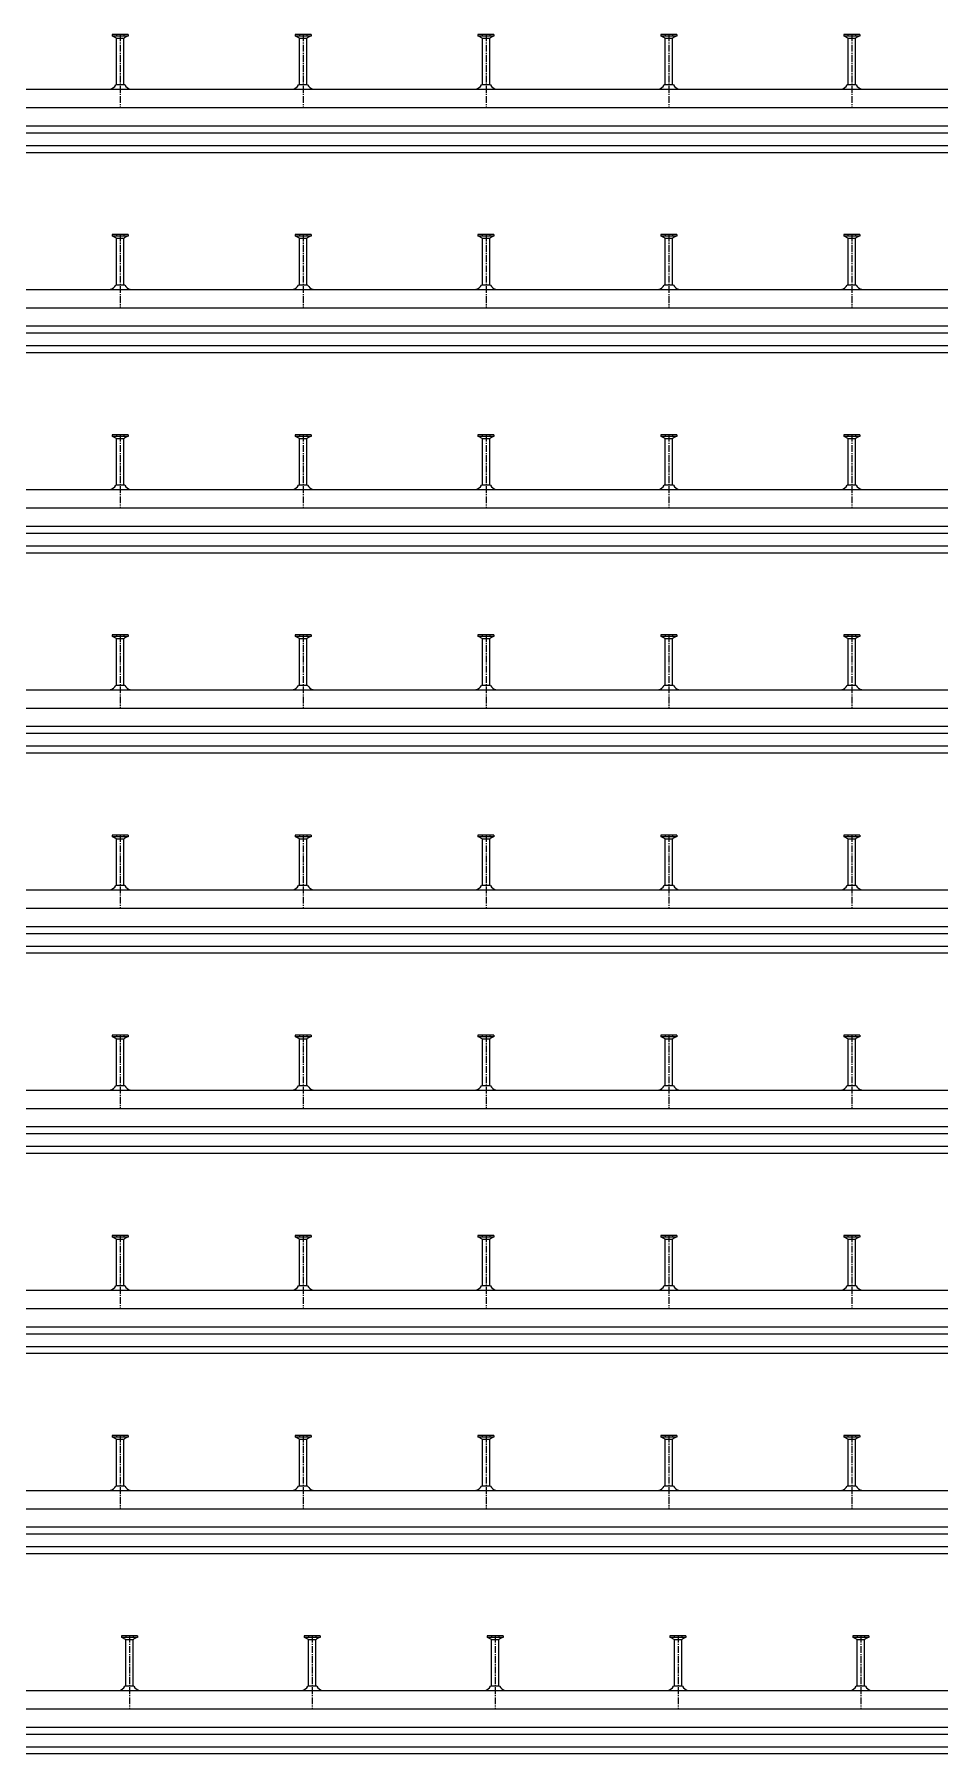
# Model space of a CAD drawing. Header units: millimetres. Extents: x -218 to 5901, y -4888 to 2743.
# Drawn here: x 1762 to 2752, y -4888 to -3007 of the extents above; entities that cross this region are included whole.
import ezdxf

# ---------------------------------------------------------------- set-up
doc = ezdxf.new("R2010")
doc.units = ezdxf.units.MM
doc.header["$LTSCALE"] = 10
doc.linetypes.add('MITTE2', pattern=[1.125, 0.75, -0.125, 0.125, -0.125])
doc.layers.add('HALFEN', color=2, linetype='CONTINUOUS')

msp = doc.modelspace()

# ---------------------------------------------------------------- linework, layer by layer
at = {"layer": 'HALFEN'}
for p, q in [((1847.5, -3006.8), (1847.5, -3008.7)), ((1865, -3006.8), (1847.5, -3006.8)), ((1865, -3008.7), (1847.5, -3008.7)), ((1848.3, -3008.7), (1851.8, -3010.5)), ((1852.2, -3006.8), (1852.2, -3008.4)), ((1860.3, -3006.8), (1860.3, -3008.4)), ((1864.3, -3008.7), (1860.7, -3010.5)), ((1865, -3006.8), (1865, -3008.7)), ((2065, -3006.8), (2047.5, -3006.8)), ((2047.5, -3006.8), (2047.5, -3008.7)), ((2065, -3008.7), (2047.5, -3008.7)), ((2048.3, -3008.7), (2051.8, -3010.5)), ((2052.2, -3006.8), (2052.2, -3008.4)), ((2060.3, -3006.8), (2060.3, -3008.4)), ((2064.3, -3008.7), (2060.7, -3010.5)), ((2065, -3006.8), (2065, -3008.7)), ((2265, -3006.8), (2247.5, -3006.8)), ((2247.5, -3006.8), (2247.5, -3008.7)), ((2265, -3008.7), (2247.5, -3008.7)), ((2248.3, -3008.7), (2251.8, -3010.5)), ((2252.2, -3006.8), (2252.2, -3008.4)), ((2260.3, -3006.8), (2260.3, -3008.4)), ((2264.3, -3008.7), (2260.7, -3010.5)), ((2265, -3006.8), (2265, -3008.7)), ((2447.5, -3006.8), (2447.5, -3008.7)), ((2465, -3006.8), (2447.5, -3006.8)), ((2465, -3008.7), (2447.5, -3008.7)), ((2448.3, -3008.7), (2451.8, -3010.5)), ((2452.2, -3006.8), (2452.2, -3008.4)), ((2460.3, -3006.8), (2460.3, -3008.4)), ((2464.3, -3008.7), (2460.7, -3010.5)), ((2465, -3006.8), (2465, -3008.7)), ((2665, -3006.8), (2647.5, -3006.8)), ((2647.5, -3006.8), (2647.5, -3008.7)), ((2665, -3008.7), (2647.5, -3008.7)), ((2648.3, -3008.7), (2651.8, -3010.5)), ((2652.2, -3006.8), (2652.2, -3008.4)), ((2660.3, -3006.8), (2660.3, -3008.4)), ((2664.3, -3008.7), (2660.7, -3010.5)), ((2665, -3006.8), (2665, -3008.7)), ((1852.3, -3062.1), (1852.3, -3011.2)), ((1852.8, -3010.8), (1859.7, -3010.8)), ((1860.3, -3062.1), (1860.3, -3011.2)), ((2052.3, -3062.1), (2052.3, -3011.2)), ((2052.8, -3010.8), (2059.7, -3010.8)), ((2060.3, -3062.1), (2060.3, -3011.2)), ((2252.3, -3062.1), (2252.3, -3011.2)), ((2252.8, -3010.8), (2259.7, -3010.8)), ((2260.3, -3062.1), (2260.3, -3011.2)), ((2452.3, -3062.1), (2452.3, -3011.2)), ((2452.8, -3010.8), (2459.7, -3010.8)), ((2460.3, -3062.1), (2460.3, -3011.2)), ((2652.3, -3062.1), (2652.3, -3011.2)), ((2652.8, -3010.8), (2659.7, -3010.8)), ((2660.3, -3062.1), (2660.3, -3011.2)), ((1861.2, -3062.1), (1851.3, -3062.1)), ((2061.2, -3062.1), (2051.3, -3062.1)), ((2261.2, -3062.1), (2251.3, -3062.1)), ((2461.2, -3062.1), (2451.3, -3062.1)), ((2661.2, -3062.1), (2651.3, -3062.1)), ((-168.7, -3066.8), (4281.3, -3066.8)), ((-168.7, -3086.8), (4281.3, -3086.8)), ((-168.7, -3106.8), (4281.3, -3106.8)), ((-168.7, -3114.3), (4281.3, -3114.3)), ((-168.7, -3128.3), (4281.3, -3128.3)), ((-168.7, -3135.8), (4281.3, -3135.8)), ((1847.5, -3225.8), (1847.5, -3227.7)), ((1865, -3225.8), (1847.5, -3225.8)), ((1865, -3227.7), (1847.5, -3227.7)), ((1848.3, -3227.7), (1851.8, -3229.5)), ((1852.2, -3225.8), (1852.2, -3227.4)), ((1852.3, -3281.1), (1852.3, -3230.2)), ((1852.8, -3229.8), (1859.7, -3229.8)), ((1860.3, -3225.8), (1860.3, -3227.4)), ((1860.3, -3281.1), (1860.3, -3230.2)), ((1864.3, -3227.7), (1860.7, -3229.5)), ((1865, -3225.8), (1865, -3227.7)), ((2065, -3225.8), (2047.5, -3225.8)), ((2047.5, -3225.8), (2047.5, -3227.7)), ((2065, -3227.7), (2047.5, -3227.7)), ((2048.3, -3227.7), (2051.8, -3229.5)), ((2052.2, -3225.8), (2052.2, -3227.4)), ((2052.3, -3281.1), (2052.3, -3230.2)), ((2052.8, -3229.8), (2059.7, -3229.8)), ((2060.3, -3225.8), (2060.3, -3227.4)), ((2060.3, -3281.1), (2060.3, -3230.2)), ((2064.3, -3227.7), (2060.7, -3229.5)), ((2065, -3225.8), (2065, -3227.7)), ((2265, -3225.8), (2247.5, -3225.8)), ((2247.5, -3225.8), (2247.5, -3227.7)), ((2265, -3227.7), (2247.5, -3227.7)), ((2248.3, -3227.7), (2251.8, -3229.5)), ((2252.2, -3225.8), (2252.2, -3227.4)), ((2252.3, -3281.1), (2252.3, -3230.2)), ((2252.8, -3229.8), (2259.7, -3229.8)), ((2260.3, -3225.8), (2260.3, -3227.4)), ((2260.3, -3281.1), (2260.3, -3230.2)), ((2264.3, -3227.7), (2260.7, -3229.5)), ((2265, -3225.8), (2265, -3227.7)), ((2447.5, -3225.8), (2447.5, -3227.7)), ((2465, -3225.8), (2447.5, -3225.8)), ((2465, -3227.7), (2447.5, -3227.7)), ((2448.3, -3227.7), (2451.8, -3229.5)), ((2452.2, -3225.8), (2452.2, -3227.4)), ((2452.3, -3281.1), (2452.3, -3230.2)), ((2452.8, -3229.8), (2459.7, -3229.8)), ((2460.3, -3225.8), (2460.3, -3227.4)), ((2460.3, -3281.1), (2460.3, -3230.2)), ((2464.3, -3227.7), (2460.7, -3229.5)), ((2465, -3225.8), (2465, -3227.7)), ((2665, -3225.8), (2647.5, -3225.8)), ((2647.5, -3225.8), (2647.5, -3227.7)), ((2665, -3227.7), (2647.5, -3227.7)), ((2648.3, -3227.7), (2651.8, -3229.5)), ((2652.2, -3225.8), (2652.2, -3227.4)), ((2652.3, -3281.1), (2652.3, -3230.2)), ((2652.8, -3229.8), (2659.7, -3229.8)), ((2660.3, -3225.8), (2660.3, -3227.4)), ((2660.3, -3281.1), (2660.3, -3230.2)), ((2664.3, -3227.7), (2660.7, -3229.5)), ((2665, -3225.8), (2665, -3227.7)), ((-168.7, -3285.8), (4481.3, -3285.8)), ((1861.2, -3281.1), (1851.3, -3281.1)), ((2061.2, -3281.1), (2051.3, -3281.1)), ((2261.2, -3281.1), (2251.3, -3281.1)), ((2461.2, -3281.1), (2451.3, -3281.1)), ((2661.2, -3281.1), (2651.3, -3281.1)), ((-168.7, -3305.8), (4481.3, -3305.8)), ((-168.7, -3325.8), (4481.3, -3325.8)), ((-168.7, -3333.3), (4481.3, -3333.3)), ((-168.7, -3347.3), (4481.3, -3347.3)), ((-168.7, -3354.8), (4481.3, -3354.8)), ((1847.5, -3444.8), (1847.5, -3446.7)), ((1865, -3444.8), (1847.5, -3444.8)), ((1865, -3446.7), (1847.5, -3446.7)), ((1848.3, -3446.7), (1851.8, -3448.5)), ((1852.2, -3444.8), (1852.2, -3446.4)), ((1852.3, -3500.1), (1852.3, -3449.2)), ((1852.8, -3448.8), (1859.7, -3448.8)), ((1860.3, -3444.8), (1860.3, -3446.4)), ((1860.3, -3500.1), (1860.3, -3449.2)), ((1864.3, -3446.7), (1860.7, -3448.5)), ((1865, -3444.8), (1865, -3446.7)), ((2065, -3444.8), (2047.5, -3444.8)), ((2047.5, -3444.8), (2047.5, -3446.7)), ((2065, -3446.7), (2047.5, -3446.7)), ((2048.3, -3446.7), (2051.8, -3448.5)), ((2052.2, -3444.8), (2052.2, -3446.4)), ((2052.3, -3500.1), (2052.3, -3449.2)), ((2052.8, -3448.8), (2059.7, -3448.8)), ((2060.3, -3444.8), (2060.3, -3446.4)), ((2060.3, -3500.1), (2060.3, -3449.2)), ((2064.3, -3446.7), (2060.7, -3448.5)), ((2065, -3444.8), (2065, -3446.7)), ((2265, -3444.8), (2247.5, -3444.8)), ((2247.5, -3444.8), (2247.5, -3446.7)), ((2265, -3446.7), (2247.5, -3446.7)), ((2248.3, -3446.7), (2251.8, -3448.5)), ((2252.2, -3444.8), (2252.2, -3446.4)), ((2252.3, -3500.1), (2252.3, -3449.2)), ((2252.8, -3448.8), (2259.7, -3448.8)), ((2260.3, -3444.8), (2260.3, -3446.4)), ((2260.3, -3500.1), (2260.3, -3449.2)), ((2264.3, -3446.7), (2260.7, -3448.5)), ((2265, -3444.8), (2265, -3446.7)), ((2447.5, -3444.8), (2447.5, -3446.7)), ((2465, -3444.8), (2447.5, -3444.8)), ((2465, -3446.7), (2447.5, -3446.7)), ((2448.3, -3446.7), (2451.8, -3448.5)), ((2452.2, -3444.8), (2452.2, -3446.4)), ((2452.3, -3500.1), (2452.3, -3449.2)), ((2452.8, -3448.8), (2459.7, -3448.8)), ((2460.3, -3444.8), (2460.3, -3446.4)), ((2460.3, -3500.1), (2460.3, -3449.2)), ((2464.3, -3446.7), (2460.7, -3448.5)), ((2465, -3444.8), (2465, -3446.7)), ((2665, -3444.8), (2647.5, -3444.8)), ((2647.5, -3444.8), (2647.5, -3446.7)), ((2665, -3446.7), (2647.5, -3446.7)), ((2648.3, -3446.7), (2651.8, -3448.5)), ((2652.2, -3444.8), (2652.2, -3446.4)), ((2652.3, -3500.1), (2652.3, -3449.2)), ((2652.8, -3448.8), (2659.7, -3448.8)), ((2660.3, -3444.8), (2660.3, -3446.4)), ((2660.3, -3500.1), (2660.3, -3449.2)), ((2664.3, -3446.7), (2660.7, -3448.5)), ((2665, -3444.8), (2665, -3446.7)), ((-168.7, -3504.8), (4681.3, -3504.8)), ((1861.2, -3500.1), (1851.3, -3500.1)), ((2061.2, -3500.1), (2051.3, -3500.1)), ((2261.2, -3500.1), (2251.3, -3500.1)), ((2461.2, -3500.1), (2451.3, -3500.1)), ((2661.2, -3500.1), (2651.3, -3500.1)), ((-168.7, -3524.8), (4681.3, -3524.8)), ((-168.7, -3544.8), (4681.3, -3544.8)), ((-168.7, -3552.3), (4681.3, -3552.3)), ((-168.7, -3566.3), (4681.3, -3566.3)), ((-168.7, -3573.8), (4681.3, -3573.8)), ((1847.5, -3663.8), (1847.5, -3665.7)), ((1865, -3663.8), (1847.5, -3663.8)), ((1865, -3665.7), (1847.5, -3665.7)), ((1848.3, -3665.7), (1851.8, -3667.5)), ((1852.2, -3663.8), (1852.2, -3665.4)), ((1852.8, -3667.8), (1859.7, -3667.8)), ((1860.3, -3663.8), (1860.3, -3665.4)), ((1864.3, -3665.7), (1860.7, -3667.5)), ((1865, -3663.8), (1865, -3665.7)), ((2065, -3663.8), (2047.5, -3663.8)), ((2047.5, -3663.8), (2047.5, -3665.7)), ((2065, -3665.7), (2047.5, -3665.7)), ((2048.3, -3665.7), (2051.8, -3667.5)), ((2052.2, -3663.8), (2052.2, -3665.4)), ((2052.8, -3667.8), (2059.7, -3667.8)), ((2060.3, -3663.8), (2060.3, -3665.4)), ((2064.3, -3665.7), (2060.7, -3667.5)), ((2065, -3663.8), (2065, -3665.7)), ((2265, -3663.8), (2247.5, -3663.8)), ((2247.5, -3663.8), (2247.5, -3665.7)), ((2265, -3665.7), (2247.5, -3665.7)), ((2248.3, -3665.7), (2251.8, -3667.5)), ((2252.2, -3663.8), (2252.2, -3665.4)), ((2252.8, -3667.8), (2259.7, -3667.8)), ((2260.3, -3663.8), (2260.3, -3665.4)), ((2264.3, -3665.7), (2260.7, -3667.5)), ((2265, -3663.8), (2265, -3665.7)), ((2447.5, -3663.8), (2447.5, -3665.7)), ((2465, -3663.8), (2447.5, -3663.8)), ((2465, -3665.7), (2447.5, -3665.7)), ((2448.3, -3665.7), (2451.8, -3667.5)), ((2452.2, -3663.8), (2452.2, -3665.4)), ((2452.8, -3667.8), (2459.7, -3667.8)), ((2460.3, -3663.8), (2460.3, -3665.4)), ((2464.3, -3665.7), (2460.7, -3667.5)), ((2465, -3663.8), (2465, -3665.7)), ((2665, -3663.8), (2647.5, -3663.8)), ((2647.5, -3663.8), (2647.5, -3665.7)), ((2665, -3665.7), (2647.5, -3665.7)), ((2648.3, -3665.7), (2651.8, -3667.5)), ((2652.2, -3663.8), (2652.2, -3665.4)), ((2652.8, -3667.8), (2659.7, -3667.8)), ((2660.3, -3663.8), (2660.3, -3665.4)), ((2664.3, -3665.7), (2660.7, -3667.5)), ((2665, -3663.8), (2665, -3665.7)), ((1852.3, -3719.1), (1852.3, -3668.2)), ((1860.3, -3719.1), (1860.3, -3668.2)), ((2052.3, -3719.1), (2052.3, -3668.2)), ((2060.3, -3719.1), (2060.3, -3668.2)), ((2252.3, -3719.1), (2252.3, -3668.2)), ((2260.3, -3719.1), (2260.3, -3668.2)), ((2452.3, -3719.1), (2452.3, -3668.2)), ((2460.3, -3719.1), (2460.3, -3668.2)), ((2652.3, -3719.1), (2652.3, -3668.2)), ((2660.3, -3719.1), (2660.3, -3668.2)), ((-168.7, -3723.8), (4881.3, -3723.8)), ((1861.2, -3719.1), (1851.3, -3719.1)), ((2061.2, -3719.1), (2051.3, -3719.1)), ((2261.2, -3719.1), (2251.3, -3719.1)), ((2461.2, -3719.1), (2451.3, -3719.1)), ((2661.2, -3719.1), (2651.3, -3719.1)), ((-168.7, -3743.8), (4881.3, -3743.8)), ((-168.7, -3763.8), (4881.3, -3763.8)), ((-168.7, -3771.3), (4881.3, -3771.3)), ((-168.7, -3785.3), (4881.3, -3785.3)), ((-168.7, -3792.8), (4881.3, -3792.8)), ((1847.5, -3882.8), (1847.5, -3884.7)), ((1865, -3882.8), (1847.5, -3882.8)), ((1865, -3884.7), (1847.5, -3884.7)), ((1848.3, -3884.7), (1851.8, -3886.5)), ((1852.2, -3882.8), (1852.2, -3884.4)), ((1852.3, -3938.1), (1852.3, -3887.2)), ((1852.8, -3886.8), (1859.7, -3886.8)), ((1860.3, -3882.8), (1860.3, -3884.4)), ((1860.3, -3938.1), (1860.3, -3887.2)), ((1864.3, -3884.7), (1860.7, -3886.5)), ((1865, -3882.8), (1865, -3884.7)), ((2065, -3882.8), (2047.5, -3882.8)), ((2047.5, -3882.8), (2047.5, -3884.7)), ((2065, -3884.7), (2047.5, -3884.7)), ((2048.3, -3884.7), (2051.8, -3886.5)), ((2052.2, -3882.8), (2052.2, -3884.4)), ((2052.3, -3938.1), (2052.3, -3887.2)), ((2052.8, -3886.8), (2059.7, -3886.8)), ((2060.3, -3882.8), (2060.3, -3884.4)), ((2060.3, -3938.1), (2060.3, -3887.2)), ((2064.3, -3884.7), (2060.7, -3886.5)), ((2065, -3882.8), (2065, -3884.7)), ((2265, -3882.8), (2247.5, -3882.8)), ((2247.5, -3882.8), (2247.5, -3884.7)), ((2265, -3884.7), (2247.5, -3884.7)), ((2248.3, -3884.7), (2251.8, -3886.5)), ((2252.2, -3882.8), (2252.2, -3884.4)), ((2252.3, -3938.1), (2252.3, -3887.2)), ((2252.8, -3886.8), (2259.7, -3886.8)), ((2260.3, -3882.8), (2260.3, -3884.4)), ((2260.3, -3938.1), (2260.3, -3887.2)), ((2264.3, -3884.7), (2260.7, -3886.5)), ((2265, -3882.8), (2265, -3884.7)), ((2447.5, -3882.8), (2447.5, -3884.7)), ((2465, -3882.8), (2447.5, -3882.8)), ((2465, -3884.7), (2447.5, -3884.7)), ((2448.3, -3884.7), (2451.8, -3886.5)), ((2452.2, -3882.8), (2452.2, -3884.4)), ((2452.3, -3938.1), (2452.3, -3887.2)), ((2452.8, -3886.8), (2459.7, -3886.8)), ((2460.3, -3882.8), (2460.3, -3884.4)), ((2460.3, -3938.1), (2460.3, -3887.2)), ((2464.3, -3884.7), (2460.7, -3886.5)), ((2465, -3882.8), (2465, -3884.7)), ((2665, -3882.8), (2647.5, -3882.8)), ((2647.5, -3882.8), (2647.5, -3884.7)), ((2665, -3884.7), (2647.5, -3884.7)), ((2648.3, -3884.7), (2651.8, -3886.5)), ((2652.2, -3882.8), (2652.2, -3884.4)), ((2652.3, -3938.1), (2652.3, -3887.2)), ((2652.8, -3886.8), (2659.7, -3886.8)), ((2660.3, -3882.8), (2660.3, -3884.4)), ((2660.3, -3938.1), (2660.3, -3887.2)), ((2664.3, -3884.7), (2660.7, -3886.5)), ((2665, -3882.8), (2665, -3884.7)), ((-168.7, -3942.8), (5081.3, -3942.8)), ((1861.2, -3938.1), (1851.3, -3938.1)), ((2061.2, -3938.1), (2051.3, -3938.1)), ((2261.2, -3938.1), (2251.3, -3938.1)), ((2461.2, -3938.1), (2451.3, -3938.1)), ((2661.2, -3938.1), (2651.3, -3938.1)), ((-168.7, -3962.8), (5081.3, -3962.8)), ((-168.7, -3982.8), (5081.3, -3982.8)), ((-168.7, -3990.3), (5081.3, -3990.3)), ((-168.7, -4004.3), (5081.3, -4004.3)), ((-168.7, -4011.8), (5081.3, -4011.8)), ((1847.5, -4101.8), (1847.5, -4103.7)), ((1865, -4101.8), (1847.5, -4101.8)), ((1865, -4103.7), (1847.5, -4103.7)), ((1848.3, -4103.7), (1851.8, -4105.5)), ((1852.2, -4101.8), (1852.2, -4103.4)), ((1852.3, -4157.1), (1852.3, -4106.2)), ((1852.8, -4105.8), (1859.7, -4105.8)), ((1860.3, -4101.8), (1860.3, -4103.4)), ((1860.3, -4157.1), (1860.3, -4106.2)), ((1864.3, -4103.7), (1860.7, -4105.5)), ((1865, -4101.8), (1865, -4103.7)), ((2065, -4101.8), (2047.5, -4101.8)), ((2047.5, -4101.8), (2047.5, -4103.7)), ((2065, -4103.7), (2047.5, -4103.7)), ((2048.3, -4103.7), (2051.8, -4105.5)), ((2052.2, -4101.8), (2052.2, -4103.4)), ((2052.3, -4157.1), (2052.3, -4106.2)), ((2052.8, -4105.8), (2059.7, -4105.8)), ((2060.3, -4101.8), (2060.3, -4103.4)), ((2060.3, -4157.1), (2060.3, -4106.2)), ((2064.3, -4103.7), (2060.7, -4105.5)), ((2065, -4101.8), (2065, -4103.7)), ((2265, -4101.8), (2247.5, -4101.8)), ((2247.5, -4101.8), (2247.5, -4103.7)), ((2265, -4103.7), (2247.5, -4103.7)), ((2248.3, -4103.7), (2251.8, -4105.5)), ((2252.2, -4101.8), (2252.2, -4103.4)), ((2252.3, -4157.1), (2252.3, -4106.2)), ((2252.8, -4105.8), (2259.7, -4105.8)), ((2260.3, -4101.8), (2260.3, -4103.4)), ((2260.3, -4157.1), (2260.3, -4106.2)), ((2264.3, -4103.7), (2260.7, -4105.5)), ((2265, -4101.8), (2265, -4103.7)), ((2447.5, -4101.8), (2447.5, -4103.7)), ((2465, -4101.8), (2447.5, -4101.8)), ((2465, -4103.7), (2447.5, -4103.7)), ((2448.3, -4103.7), (2451.8, -4105.5)), ((2452.2, -4101.8), (2452.2, -4103.4)), ((2452.3, -4157.1), (2452.3, -4106.2)), ((2452.8, -4105.8), (2459.7, -4105.8)), ((2460.3, -4101.8), (2460.3, -4103.4)), ((2460.3, -4157.1), (2460.3, -4106.2)), ((2464.3, -4103.7), (2460.7, -4105.5)), ((2465, -4101.8), (2465, -4103.7)), ((2665, -4101.8), (2647.5, -4101.8)), ((2647.5, -4101.8), (2647.5, -4103.7)), ((2665, -4103.7), (2647.5, -4103.7)), ((2648.3, -4103.7), (2651.8, -4105.5)), ((2652.2, -4101.8), (2652.2, -4103.4)), ((2652.3, -4157.1), (2652.3, -4106.2)), ((2652.8, -4105.8), (2659.7, -4105.8)), ((2660.3, -4101.8), (2660.3, -4103.4)), ((2660.3, -4157.1), (2660.3, -4106.2)), ((2664.3, -4103.7), (2660.7, -4105.5)), ((2665, -4101.8), (2665, -4103.7)), ((-168.7, -4161.8), (5281.3, -4161.8)), ((1861.2, -4157.1), (1851.3, -4157.1)), ((2061.2, -4157.1), (2051.3, -4157.1)), ((2261.2, -4157.1), (2251.3, -4157.1)), ((2461.2, -4157.1), (2451.3, -4157.1)), ((2661.2, -4157.1), (2651.3, -4157.1)), ((-168.7, -4181.8), (5281.3, -4181.8)), ((-168.7, -4201.8), (5281.3, -4201.8)), ((-168.7, -4209.3), (5281.3, -4209.3)), ((-168.7, -4223.3), (5281.3, -4223.3)), ((-168.7, -4230.8), (5281.3, -4230.8)), ((1847.5, -4320.8), (1847.5, -4322.7)), ((1865, -4320.8), (1847.5, -4320.8)), ((1865, -4322.7), (1847.5, -4322.7)), ((1848.3, -4322.7), (1851.8, -4324.5)), ((1852.2, -4320.8), (1852.2, -4322.4)), ((1852.3, -4376.1), (1852.3, -4325.2)), ((1852.8, -4324.8), (1859.7, -4324.8)), ((1860.3, -4320.8), (1860.3, -4322.4)), ((1860.3, -4376.1), (1860.3, -4325.2)), ((1864.3, -4322.7), (1860.7, -4324.5)), ((1865, -4320.8), (1865, -4322.7)), ((2065, -4320.8), (2047.5, -4320.8)), ((2047.5, -4320.8), (2047.5, -4322.7)), ((2065, -4322.7), (2047.5, -4322.7)), ((2048.3, -4322.7), (2051.8, -4324.5)), ((2052.2, -4320.8), (2052.2, -4322.4)), ((2052.3, -4376.1), (2052.3, -4325.2)), ((2052.8, -4324.8), (2059.7, -4324.8)), ((2060.3, -4320.8), (2060.3, -4322.4)), ((2060.3, -4376.1), (2060.3, -4325.2)), ((2064.3, -4322.7), (2060.7, -4324.5)), ((2065, -4320.8), (2065, -4322.7)), ((2265, -4320.8), (2247.5, -4320.8)), ((2247.5, -4320.8), (2247.5, -4322.7)), ((2265, -4322.7), (2247.5, -4322.7)), ((2248.3, -4322.7), (2251.8, -4324.5)), ((2252.2, -4320.8), (2252.2, -4322.4)), ((2252.3, -4376.1), (2252.3, -4325.2)), ((2252.8, -4324.8), (2259.7, -4324.8)), ((2260.3, -4320.8), (2260.3, -4322.4)), ((2260.3, -4376.1), (2260.3, -4325.2)), ((2264.3, -4322.7), (2260.7, -4324.5)), ((2265, -4320.8), (2265, -4322.7)), ((2447.5, -4320.8), (2447.5, -4322.7)), ((2465, -4320.8), (2447.5, -4320.8)), ((2465, -4322.7), (2447.5, -4322.7)), ((2448.3, -4322.7), (2451.8, -4324.5)), ((2452.2, -4320.8), (2452.2, -4322.4)), ((2452.3, -4376.1), (2452.3, -4325.2)), ((2452.8, -4324.8), (2459.7, -4324.8)), ((2460.3, -4320.8), (2460.3, -4322.4)), ((2460.3, -4376.1), (2460.3, -4325.2)), ((2464.3, -4322.7), (2460.7, -4324.5)), ((2465, -4320.8), (2465, -4322.7)), ((2665, -4320.8), (2647.5, -4320.8)), ((2647.5, -4320.8), (2647.5, -4322.7)), ((2665, -4322.7), (2647.5, -4322.7)), ((2648.3, -4322.7), (2651.8, -4324.5)), ((2652.2, -4320.8), (2652.2, -4322.4)), ((2652.3, -4376.1), (2652.3, -4325.2)), ((2652.8, -4324.8), (2659.7, -4324.8)), ((2660.3, -4320.8), (2660.3, -4322.4)), ((2660.3, -4376.1), (2660.3, -4325.2)), ((2664.3, -4322.7), (2660.7, -4324.5)), ((2665, -4320.8), (2665, -4322.7)), ((-168.7, -4380.8), (5481.3, -4380.8)), ((1861.2, -4376.1), (1851.3, -4376.1)), ((2061.2, -4376.1), (2051.3, -4376.1)), ((2261.2, -4376.1), (2251.3, -4376.1)), ((2461.2, -4376.1), (2451.3, -4376.1)), ((2661.2, -4376.1), (2651.3, -4376.1)), ((-168.7, -4400.8), (5481.3, -4400.8)), ((-168.7, -4420.8), (5481.3, -4420.8)), ((-168.7, -4428.3), (5481.3, -4428.3)), ((-168.7, -4442.3), (5481.3, -4442.3)), ((-168.7, -4449.8), (5481.3, -4449.8)), ((1847.5, -4539.8), (1847.5, -4541.7)), ((1865, -4539.8), (1847.5, -4539.8)), ((1865, -4541.7), (1847.5, -4541.7)), ((1848.3, -4541.7), (1851.8, -4543.5)), ((1852.2, -4539.8), (1852.2, -4541.4)), ((1852.3, -4595.1), (1852.3, -4544.2)), ((1852.8, -4543.8), (1859.7, -4543.8)), ((1860.3, -4539.8), (1860.3, -4541.4)), ((1860.3, -4595.1), (1860.3, -4544.2)), ((1864.3, -4541.7), (1860.7, -4543.5)), ((1865, -4539.8), (1865, -4541.7)), ((2065, -4539.8), (2047.5, -4539.8)), ((2047.5, -4539.8), (2047.5, -4541.7)), ((2065, -4541.7), (2047.5, -4541.7)), ((2048.3, -4541.7), (2051.8, -4543.5)), ((2052.2, -4539.8), (2052.2, -4541.4)), ((2052.3, -4595.1), (2052.3, -4544.2)), ((2052.8, -4543.8), (2059.7, -4543.8)), ((2060.3, -4539.8), (2060.3, -4541.4)), ((2060.3, -4595.1), (2060.3, -4544.2)), ((2064.3, -4541.7), (2060.7, -4543.5)), ((2065, -4539.8), (2065, -4541.7)), ((2265, -4539.8), (2247.5, -4539.8)), ((2247.5, -4539.8), (2247.5, -4541.7)), ((2265, -4541.7), (2247.5, -4541.7)), ((2248.3, -4541.7), (2251.8, -4543.5)), ((2252.2, -4539.8), (2252.2, -4541.4)), ((2252.3, -4595.1), (2252.3, -4544.2)), ((2252.8, -4543.8), (2259.7, -4543.8)), ((2260.3, -4539.8), (2260.3, -4541.4)), ((2260.3, -4595.1), (2260.3, -4544.2)), ((2264.3, -4541.7), (2260.7, -4543.5)), ((2265, -4539.8), (2265, -4541.7)), ((2447.5, -4539.8), (2447.5, -4541.7)), ((2465, -4539.8), (2447.5, -4539.8)), ((2465, -4541.7), (2447.5, -4541.7)), ((2448.3, -4541.7), (2451.8, -4543.5)), ((2452.2, -4539.8), (2452.2, -4541.4)), ((2452.3, -4595.1), (2452.3, -4544.2)), ((2452.8, -4543.8), (2459.7, -4543.8)), ((2460.3, -4539.8), (2460.3, -4541.4)), ((2460.3, -4595.1), (2460.3, -4544.2)), ((2464.3, -4541.7), (2460.7, -4543.5)), ((2465, -4539.8), (2465, -4541.7)), ((2647.5, -4539.8), (2647.5, -4541.7)), ((2665, -4539.8), (2647.5, -4539.8)), ((2665, -4541.7), (2647.5, -4541.7)), ((2648.3, -4541.7), (2651.8, -4543.5)), ((2652.2, -4539.8), (2652.2, -4541.4)), ((2652.3, -4595.1), (2652.3, -4544.2)), ((2652.8, -4543.8), (2659.7, -4543.8)), ((2660.3, -4539.8), (2660.3, -4541.4)), ((2660.3, -4595.1), (2660.3, -4544.2)), ((2664.3, -4541.7), (2660.7, -4543.5)), ((2665, -4539.8), (2665, -4541.7)), ((-168.7, -4599.8), (5681.3, -4599.8)), ((1861.2, -4595.1), (1851.3, -4595.1)), ((2061.2, -4595.1), (2051.3, -4595.1)), ((2261.2, -4595.1), (2251.3, -4595.1)), ((2461.2, -4595.1), (2451.3, -4595.1)), ((2661.2, -4595.1), (2651.3, -4595.1)), ((-168.7, -4619.8), (5681.3, -4619.8)), ((-168.7, -4639.8), (5681.3, -4639.8)), ((-168.7, -4647.3), (5681.3, -4647.3)), ((-168.7, -4661.3), (5681.3, -4661.3)), ((-168.7, -4668.8), (5681.3, -4668.8)), ((1857.5, -4758.8), (1857.5, -4760.7)), ((1875, -4758.8), (1857.5, -4758.8)), ((1862.2, -4758.8), (1862.2, -4760.4)), ((1870.3, -4758.8), (1870.3, -4760.4)), ((1875, -4758.8), (1875, -4760.7)), ((2057.5, -4758.8), (2057.5, -4760.7)), ((2075, -4758.8), (2057.5, -4758.8)), ((2062.2, -4758.8), (2062.2, -4760.4)), ((2070.3, -4758.8), (2070.3, -4760.4)), ((2075, -4758.8), (2075, -4760.7)), ((2257.5, -4758.8), (2257.5, -4760.7)), ((2275, -4758.8), (2257.5, -4758.8)), ((2262.2, -4758.8), (2262.2, -4760.4)), ((2270.3, -4758.8), (2270.3, -4760.4)), ((2275, -4758.8), (2275, -4760.7)), ((2457.5, -4758.8), (2457.5, -4760.7)), ((2475, -4758.8), (2457.5, -4758.8)), ((2462.2, -4758.8), (2462.2, -4760.4)), ((2470.3, -4758.8), (2470.3, -4760.4)), ((2475, -4758.8), (2475, -4760.7)), ((2657.5, -4758.8), (2657.5, -4760.7)), ((2675, -4758.8), (2657.5, -4758.8)), ((2662.2, -4758.8), (2662.2, -4760.4)), ((2670.3, -4758.8), (2670.3, -4760.4)), ((2675, -4758.8), (2675, -4760.7)), ((1875, -4760.7), (1857.5, -4760.7)), ((1858.3, -4760.7), (1861.8, -4762.5)), ((1862.3, -4814.1), (1862.3, -4763.2)), ((1862.8, -4762.8), (1869.7, -4762.8)), ((1870.3, -4814.1), (1870.3, -4763.2)), ((1874.3, -4760.7), (1870.7, -4762.5)), ((2075, -4760.7), (2057.5, -4760.7)), ((2058.3, -4760.7), (2061.8, -4762.5)), ((2062.3, -4814.1), (2062.3, -4763.2)), ((2062.8, -4762.8), (2069.7, -4762.8)), ((2070.3, -4814.1), (2070.3, -4763.2)), ((2074.3, -4760.7), (2070.7, -4762.5)), ((2275, -4760.7), (2257.5, -4760.7)), ((2258.3, -4760.7), (2261.8, -4762.5)), ((2262.3, -4814.1), (2262.3, -4763.2)), ((2262.8, -4762.8), (2269.7, -4762.8)), ((2270.3, -4814.1), (2270.3, -4763.2)), ((2274.3, -4760.7), (2270.7, -4762.5)), ((2475, -4760.7), (2457.5, -4760.7)), ((2458.3, -4760.7), (2461.8, -4762.5)), ((2462.3, -4814.1), (2462.3, -4763.2)), ((2462.8, -4762.8), (2469.7, -4762.8)), ((2470.3, -4814.1), (2470.3, -4763.2)), ((2474.3, -4760.7), (2470.7, -4762.5)), ((2675, -4760.7), (2657.5, -4760.7)), ((2658.3, -4760.7), (2661.8, -4762.5)), ((2662.3, -4814.1), (2662.3, -4763.2)), ((2662.8, -4762.8), (2669.7, -4762.8)), ((2670.3, -4814.1), (2670.3, -4763.2)), ((2674.3, -4760.7), (2670.7, -4762.5)), ((1871.2, -4814.1), (1861.3, -4814.1)), ((2071.2, -4814.1), (2061.3, -4814.1)), ((2271.2, -4814.1), (2261.3, -4814.1)), ((2471.2, -4814.1), (2461.3, -4814.1)), ((2671.2, -4814.1), (2661.3, -4814.1)), ((-168.7, -4818.8), (5901.3, -4818.8)), ((-168.7, -4838.8), (5901.3, -4838.8)), ((-168.7, -4858.8), (5901.3, -4858.8)), ((-168.7, -4866.3), (5901.3, -4866.3)), ((-168.7, -4880.3), (5901.3, -4880.3)), ((-168.7, -4887.8), (5901.3, -4887.8))]:
    msp.add_line(p, q, dxfattribs=at)
at = {"layer": 'HALFEN', "color": 1, "linetype": 'MITTE2'}
for p, q in [((1856.3, -3006.8), (1856.3, -3086.8)), ((2056.3, -3006.8), (2056.3, -3086.8)), ((2256.3, -3006.8), (2256.3, -3086.8)), ((2456.3, -3006.8), (2456.3, -3086.8)), ((2656.3, -3006.8), (2656.3, -3086.8)), ((1856.3, -3225.8), (1856.3, -3305.8)), ((2056.3, -3225.8), (2056.3, -3305.8)), ((2256.3, -3225.8), (2256.3, -3305.8)), ((2456.3, -3225.8), (2456.3, -3305.8)), ((2656.3, -3225.8), (2656.3, -3305.8)), ((1856.3, -3444.8), (1856.3, -3524.8)), ((2056.3, -3444.8), (2056.3, -3524.8)), ((2256.3, -3444.8), (2256.3, -3524.8)), ((2456.3, -3444.8), (2456.3, -3524.8)), ((2656.3, -3444.8), (2656.3, -3524.8)), ((1856.3, -3663.8), (1856.3, -3743.8)), ((2056.3, -3663.8), (2056.3, -3743.8)), ((2256.3, -3663.8), (2256.3, -3743.8)), ((2456.3, -3663.8), (2456.3, -3743.8)), ((2656.3, -3663.8), (2656.3, -3743.8)), ((1856.3, -3882.8), (1856.3, -3962.8)), ((2056.3, -3882.8), (2056.3, -3962.8)), ((2256.3, -3882.8), (2256.3, -3962.8)), ((2456.3, -3882.8), (2456.3, -3962.8)), ((2656.3, -3882.8), (2656.3, -3962.8)), ((1856.3, -4101.8), (1856.3, -4181.8)), ((2056.3, -4101.8), (2056.3, -4181.8)), ((2256.3, -4101.8), (2256.3, -4181.8)), ((2456.3, -4101.8), (2456.3, -4181.8)), ((2656.3, -4101.8), (2656.3, -4181.8)), ((1856.3, -4320.8), (1856.3, -4400.8)), ((2056.3, -4320.8), (2056.3, -4400.8)), ((2256.3, -4320.8), (2256.3, -4400.8)), ((2456.3, -4320.8), (2456.3, -4400.8)), ((2656.3, -4320.8), (2656.3, -4400.8)), ((1856.3, -4539.8), (1856.3, -4619.8)), ((2056.3, -4539.8), (2056.3, -4619.8)), ((2256.3, -4539.8), (2256.3, -4619.8)), ((2456.3, -4539.8), (2456.3, -4619.8)), ((2656.3, -4539.8), (2656.3, -4619.8)), ((1866.3, -4758.8), (1866.3, -4838.8)), ((2066.3, -4758.8), (2066.3, -4838.8)), ((2266.3, -4758.8), (2266.3, -4838.8)), ((2466.3, -4758.8), (2466.3, -4838.8)), ((2666.3, -4758.8), (2666.3, -4838.8))]:
    msp.add_line(p, q, dxfattribs=at)
at = {"layer": 'HALFEN'}
for centre, radius, start, end in [((1851.5, -3011.2), 0.8, 0, 62.3005), ((1861.1, -3011.2), 0.8, 117.6995, 180), ((2051.5, -3011.2), 0.8, 0, 62.3005), ((2061.1, -3011.2), 0.8, 117.6995, 180), ((2251.5, -3011.2), 0.8, 0, 62.3005), ((2261.1, -3011.2), 0.8, 117.6995, 180), ((2451.5, -3011.2), 0.8, 0, 62.3005), ((2461.1, -3011.2), 0.8, 117.6995, 180), ((2651.5, -3011.2), 0.8, 0, 62.3005), ((2661.1, -3011.2), 0.8, 117.6995, 180), ((1842.7, -3057), 10, 285.1143, 329.2679), ((1869.8, -3057), 10, 210.7321, 254.8857), ((2042.7, -3057), 10, 285.1143, 329.2679), ((2069.8, -3057), 10, 210.7321, 254.8857), ((2242.7, -3057), 10, 285.1143, 329.2679), ((2269.8, -3057), 10, 210.7321, 254.8857), ((2442.7, -3057), 10, 285.1143, 329.2679), ((2469.8, -3057), 10, 210.7321, 254.8857), ((2642.7, -3057), 10, 285.1143, 329.2679), ((2669.8, -3057), 10, 210.7321, 254.8857), ((1851.5, -3230.2), 0.8, 0, 62.3005), ((1861.1, -3230.2), 0.8, 117.6995, 180), ((2051.5, -3230.2), 0.8, 0, 62.3005), ((2061.1, -3230.2), 0.8, 117.6995, 180), ((2251.5, -3230.2), 0.8, 0, 62.3005), ((2261.1, -3230.2), 0.8, 117.6995, 180), ((2451.5, -3230.2), 0.8, 0, 62.3005), ((2461.1, -3230.2), 0.8, 117.6995, 180), ((2651.5, -3230.2), 0.8, 0, 62.3005), ((2661.1, -3230.2), 0.8, 117.6995, 180), ((1842.7, -3276), 10, 285.1143, 329.2679), ((1869.8, -3276), 10, 210.7321, 254.8857), ((2042.7, -3276), 10, 285.1143, 329.2679), ((2069.8, -3276), 10, 210.7321, 254.8857), ((2242.7, -3276), 10, 285.1143, 329.2679), ((2269.8, -3276), 10, 210.7321, 254.8857), ((2442.7, -3276), 10, 285.1143, 329.2679), ((2469.8, -3276), 10, 210.7321, 254.8857), ((2642.7, -3276), 10, 285.1143, 329.2679), ((2669.8, -3276), 10, 210.7321, 254.8857), ((1851.5, -3449.2), 0.8, 0, 62.3005), ((1861.1, -3449.2), 0.8, 117.6995, 180), ((2051.5, -3449.2), 0.8, 0, 62.3005), ((2061.1, -3449.2), 0.8, 117.6995, 180), ((2251.5, -3449.2), 0.8, 0, 62.3005), ((2261.1, -3449.2), 0.8, 117.6995, 180), ((2451.5, -3449.2), 0.8, 0, 62.3005), ((2461.1, -3449.2), 0.8, 117.6995, 180), ((2651.5, -3449.2), 0.8, 0, 62.3005), ((2661.1, -3449.2), 0.8, 117.6995, 180), ((1842.7, -3495), 10, 285.1143, 329.2679), ((1869.8, -3495), 10, 210.7321, 254.8857), ((2042.7, -3495), 10, 285.1143, 329.2679), ((2069.8, -3495), 10, 210.7321, 254.8857), ((2242.7, -3495), 10, 285.1143, 329.2679), ((2269.8, -3495), 10, 210.7321, 254.8857), ((2442.7, -3495), 10, 285.1143, 329.2679), ((2469.8, -3495), 10, 210.7321, 254.8857), ((2642.7, -3495), 10, 285.1143, 329.2679), ((2669.8, -3495), 10, 210.7321, 254.8857), ((1851.5, -3668.2), 0.8, 0, 62.3005), ((1861.1, -3668.2), 0.8, 117.6995, 180), ((2051.5, -3668.2), 0.8, 0, 62.3005), ((2061.1, -3668.2), 0.8, 117.6995, 180), ((2251.5, -3668.2), 0.8, 0, 62.3005), ((2261.1, -3668.2), 0.8, 117.6995, 180), ((2451.5, -3668.2), 0.8, 0, 62.3005), ((2461.1, -3668.2), 0.8, 117.6995, 180), ((2651.5, -3668.2), 0.8, 0, 62.3005), ((2661.1, -3668.2), 0.8, 117.6995, 180), ((1842.7, -3714), 10, 285.1143, 329.2679), ((1869.8, -3714), 10, 210.7321, 254.8857), ((2042.7, -3714), 10, 285.1143, 329.2679), ((2069.8, -3714), 10, 210.7321, 254.8857), ((2242.7, -3714), 10, 285.1143, 329.2679), ((2269.8, -3714), 10, 210.7321, 254.8857), ((2442.7, -3714), 10, 285.1143, 329.2679), ((2469.8, -3714), 10, 210.7321, 254.8857), ((2642.7, -3714), 10, 285.1143, 329.2679), ((2669.8, -3714), 10, 210.7321, 254.8857), ((1851.5, -3887.2), 0.8, 0, 62.3005), ((1861.1, -3887.2), 0.8, 117.6995, 180), ((2051.5, -3887.2), 0.8, 0, 62.3005), ((2061.1, -3887.2), 0.8, 117.6995, 180), ((2251.5, -3887.2), 0.8, 0, 62.3005), ((2261.1, -3887.2), 0.8, 117.6995, 180), ((2451.5, -3887.2), 0.8, 0, 62.3005), ((2461.1, -3887.2), 0.8, 117.6995, 180), ((2651.5, -3887.2), 0.8, 0, 62.3005), ((2661.1, -3887.2), 0.8, 117.6995, 180), ((1842.7, -3933), 10, 285.1143, 329.2679), ((1869.8, -3933), 10, 210.7321, 254.8857), ((2042.7, -3933), 10, 285.1143, 329.2679), ((2069.8, -3933), 10, 210.7321, 254.8857), ((2242.7, -3933), 10, 285.1143, 329.2679), ((2269.8, -3933), 10, 210.7321, 254.8857), ((2442.7, -3933), 10, 285.1143, 329.2679), ((2469.8, -3933), 10, 210.7321, 254.8857), ((2642.7, -3933), 10, 285.1143, 329.2679), ((2669.8, -3933), 10, 210.7321, 254.8857), ((1851.5, -4106.2), 0.8, 0, 62.3005), ((1861.1, -4106.2), 0.8, 117.6995, 180), ((2051.5, -4106.2), 0.8, 0, 62.3005), ((2061.1, -4106.2), 0.8, 117.6995, 180), ((2251.5, -4106.2), 0.8, 0, 62.3005), ((2261.1, -4106.2), 0.8, 117.6995, 180), ((2451.5, -4106.2), 0.8, 0, 62.3005), ((2461.1, -4106.2), 0.8, 117.6995, 180), ((2651.5, -4106.2), 0.8, 0, 62.3005), ((2661.1, -4106.2), 0.8, 117.6995, 180), ((1842.7, -4152), 10, 285.1143, 329.2679), ((1869.8, -4152), 10, 210.7321, 254.8857), ((2042.7, -4152), 10, 285.1143, 329.2679), ((2069.8, -4152), 10, 210.7321, 254.8857), ((2242.7, -4152), 10, 285.1143, 329.2679), ((2269.8, -4152), 10, 210.7321, 254.8857), ((2442.7, -4152), 10, 285.1143, 329.2679), ((2469.8, -4152), 10, 210.7321, 254.8857), ((2642.7, -4152), 10, 285.1143, 329.2679), ((2669.8, -4152), 10, 210.7321, 254.8857), ((1851.5, -4325.2), 0.8, 0, 62.3005), ((1861.1, -4325.2), 0.8, 117.6995, 180), ((2051.5, -4325.2), 0.8, 0, 62.3005), ((2061.1, -4325.2), 0.8, 117.6995, 180), ((2251.5, -4325.2), 0.8, 0, 62.3005), ((2261.1, -4325.2), 0.8, 117.6995, 180), ((2451.5, -4325.2), 0.8, 0, 62.3005), ((2461.1, -4325.2), 0.8, 117.6995, 180), ((2651.5, -4325.2), 0.8, 0, 62.3005), ((2661.1, -4325.2), 0.8, 117.6995, 180), ((1842.7, -4371), 10, 285.1143, 329.2679), ((1869.8, -4371), 10, 210.7321, 254.8857), ((2042.7, -4371), 10, 285.1143, 329.2679), ((2069.8, -4371), 10, 210.7321, 254.8857), ((2242.7, -4371), 10, 285.1143, 329.2679), ((2269.8, -4371), 10, 210.7321, 254.8857), ((2442.7, -4371), 10, 285.1143, 329.2679), ((2469.8, -4371), 10, 210.7321, 254.8857), ((2642.7, -4371), 10, 285.1143, 329.2679), ((2669.8, -4371), 10, 210.7321, 254.8857), ((1851.5, -4544.2), 0.8, 0, 62.3005), ((1861.1, -4544.2), 0.8, 117.6995, 180), ((2051.5, -4544.2), 0.8, 0, 62.3005), ((2061.1, -4544.2), 0.8, 117.6995, 180), ((2251.5, -4544.2), 0.8, 0, 62.3005), ((2261.1, -4544.2), 0.8, 117.6995, 180), ((2451.5, -4544.2), 0.8, 0, 62.3005), ((2461.1, -4544.2), 0.8, 117.6995, 180), ((2651.5, -4544.2), 0.8, 0, 62.3005), ((2661.1, -4544.2), 0.8, 117.6995, 180), ((1842.7, -4590), 10, 285.1143, 329.2679), ((1869.8, -4590), 10, 210.7321, 254.8857), ((2042.7, -4590), 10, 285.1143, 329.2679), ((2069.8, -4590), 10, 210.7321, 254.8857), ((2242.7, -4590), 10, 285.1143, 329.2679), ((2269.8, -4590), 10, 210.7321, 254.8857), ((2442.7, -4590), 10, 285.1143, 329.2679), ((2469.8, -4590), 10, 210.7321, 254.8857), ((2642.7, -4590), 10, 285.1143, 329.2679), ((2669.8, -4590), 10, 210.7321, 254.8857), ((1861.5, -4763.2), 0.8, 0, 62.3005), ((1871.1, -4763.2), 0.8, 117.6995, 180), ((2061.5, -4763.2), 0.8, 0, 62.3005), ((2071.1, -4763.2), 0.8, 117.6995, 180), ((2261.5, -4763.2), 0.8, 0, 62.3005), ((2271.1, -4763.2), 0.8, 117.6995, 180), ((2461.5, -4763.2), 0.8, 0, 62.3005), ((2471.1, -4763.2), 0.8, 117.6995, 180), ((2661.5, -4763.2), 0.8, 0, 62.3005), ((2671.1, -4763.2), 0.8, 117.6995, 180), ((1852.7, -4809), 10, 285.1143, 329.2679), ((1879.8, -4809), 10, 210.7321, 254.8857), ((2052.7, -4809), 10, 285.1143, 329.2679), ((2079.8, -4809), 10, 210.7321, 254.8857), ((2252.7, -4809), 10, 285.1143, 329.2679), ((2279.8, -4809), 10, 210.7321, 254.8857), ((2452.7, -4809), 10, 285.1143, 329.2679), ((2479.8, -4809), 10, 210.7321, 254.8857), ((2652.7, -4809), 10, 285.1143, 329.2679), ((2679.8, -4809), 10, 210.7321, 254.8857)]:
    msp.add_arc(centre, radius, start, end, dxfattribs=at)

doc.saveas('drawing.dxf')
